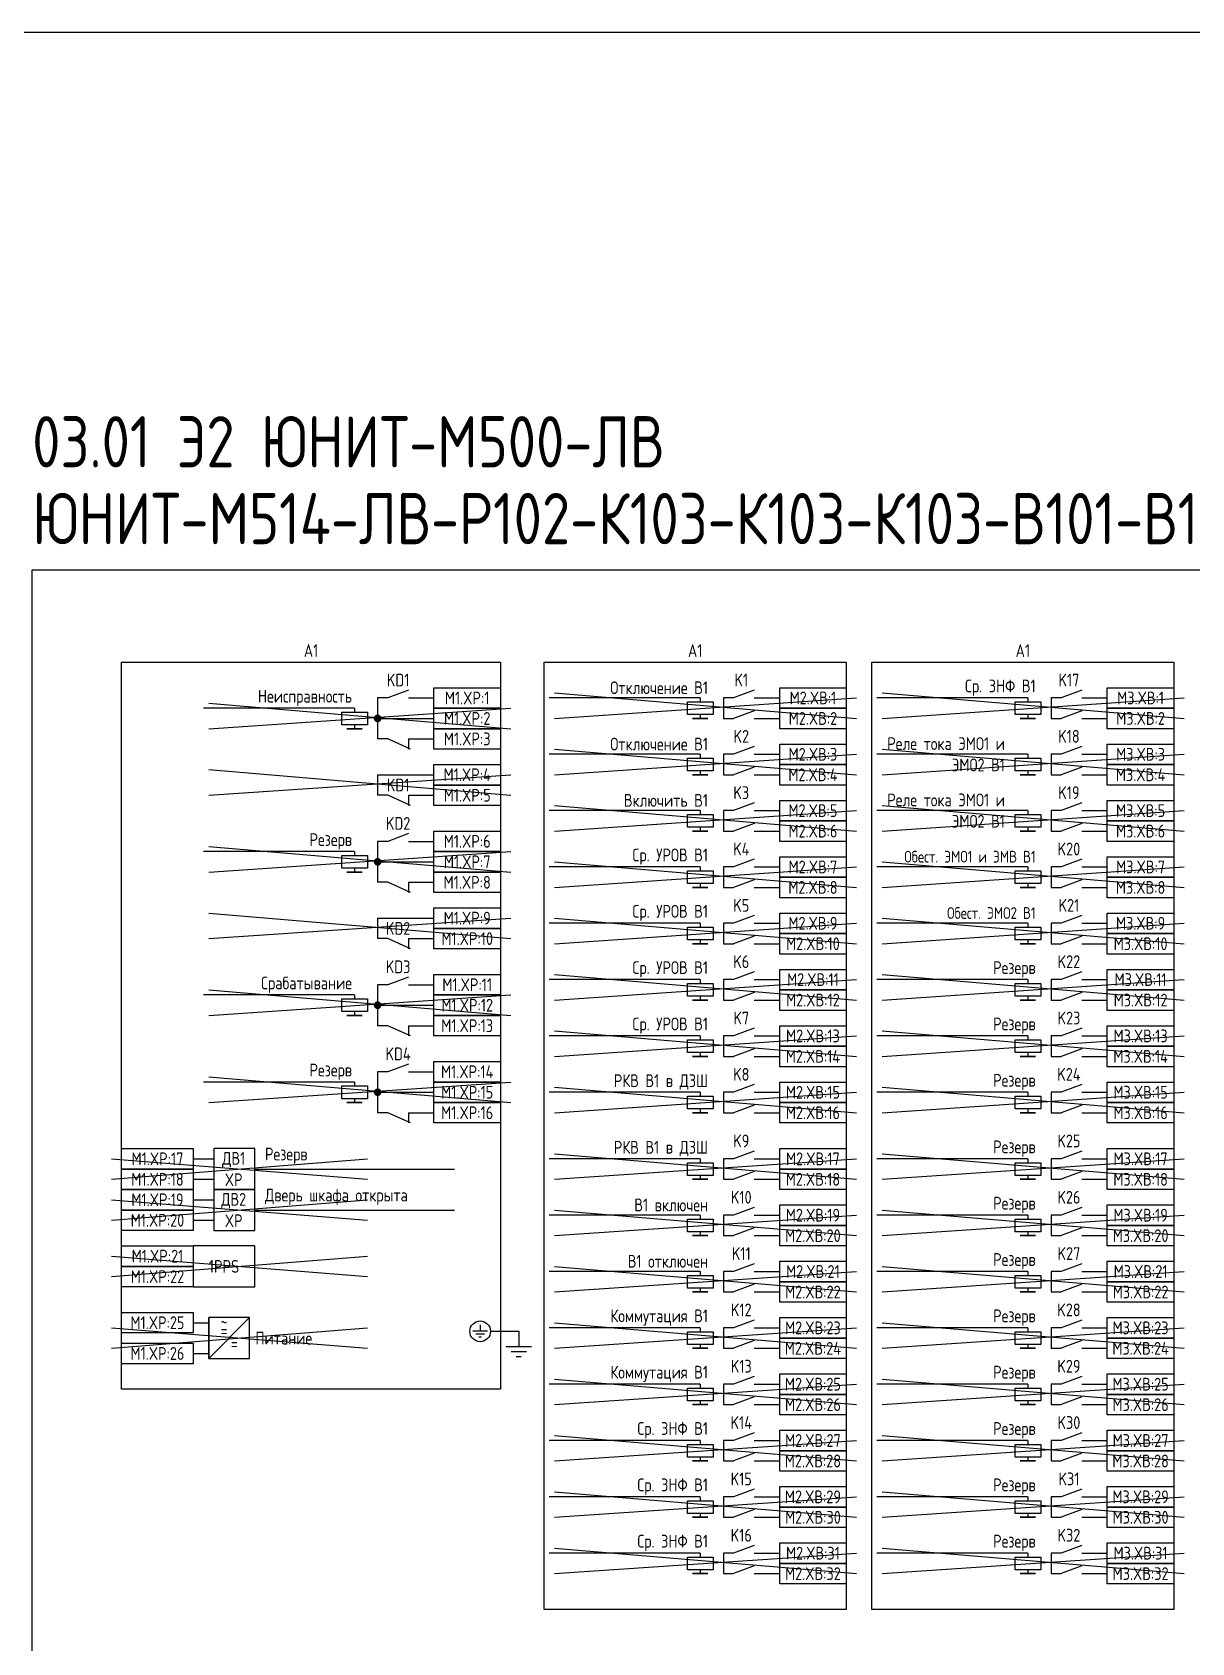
# Model space of a CAD drawing. Header units: millimetres. Extents: x -936 to 3453, y -90 to 618.
# Drawn here: x 0 to 226.5, y 303.5 to 618 of the extents above; entities that cross this region are included whole.
import ezdxf

# ---------------------------------------------------------------- set-up
doc = ezdxf.new("R2010")
doc.units = ezdxf.units.MM
doc.styles.add('Gost_type_A', font='GOST_0.TTF')

# ---------------------------------------------------------------- blocks, each defined once
blk = doc.blocks.new('POINT')
at = {"const_width": 0.75}
blk.add_lwpolyline([(-0.375, 0, 1), (0.375, 0, 1)], format="xyb", close=True, dxfattribs=at)

msp = doc.modelspace()

# ---------------------------------------------------------------- linework, layer by layer
at = {"ltscale": 1.08}
for p, q in [((69.47, 488), (67.47, 488)), ((67.47, 488), (67.47, 480)), ((73.47, 488), (78.47, 488)), ((137, 488), (135, 488)), ((135, 488), (135, 484)), ((141, 488), (146, 488)), ((201, 488), (199, 488)), ((199, 488), (199, 484)), ((205, 488), (210, 488)), ((67.47, 484), (78.47, 484)), ((135, 484), (137, 484)), ((141, 484), (146, 484)), ((199, 484), (201, 484)), ((205, 484), (210, 484)), ((69.47, 480), (67.47, 480)), ((73.47, 480), (78.47, 480)), ((137, 477), (135, 477)), ((135, 477), (135, 473)), ((141, 477), (146, 477)), ((201, 477), (199, 477)), ((199, 477), (199, 473)), ((205, 477), (210, 477)), ((67.47, 473), (78.47, 473)), ((135, 473), (137, 473)), ((141, 473), (146, 473)), ((199, 473), (201, 473)), ((205, 473), (210, 473)), ((69.47, 469), (67.47, 469)), ((73.47, 469), (78.47, 469)), ((137, 466), (135, 466)), ((135, 466), (135, 462)), ((141, 466), (146, 466)), ((201, 466), (199, 466)), ((199, 466), (199, 462)), ((205, 466), (210, 466)), ((69.47, 460), (67.47, 460)), ((67.47, 460), (67.47, 452)), ((73.47, 460), (78.47, 460)), ((135, 462), (137, 462)), ((141, 462), (146, 462)), ((199, 462), (201, 462)), ((205, 462), (210, 462)), ((67.47, 456), (78.47, 456)), ((137, 455), (135, 455)), ((135, 455), (135, 451)), ((141, 455), (146, 455)), ((201, 455), (199, 455)), ((199, 455), (199, 451)), ((205, 455), (210, 455)), ((69.47, 452), (67.47, 452)), ((73.47, 452), (78.47, 452)), ((135, 451), (137, 451)), ((141, 451), (146, 451)), ((199, 451), (201, 451)), ((205, 451), (210, 451)), ((67.47, 445), (78.47, 445)), ((137, 444), (135, 444)), ((135, 444), (135, 440)), ((141, 444), (146, 444)), ((201, 444), (199, 444)), ((199, 444), (199, 440)), ((205, 444), (210, 444)), ((69.47, 441), (67.47, 441)), ((73.47, 441), (78.47, 441)), ((135, 440), (137, 440)), ((141, 440), (146, 440)), ((199, 440), (201, 440)), ((205, 440), (210, 440)), ((69.47, 432), (67.47, 432)), ((67.47, 432), (67.47, 424)), ((73.47, 432), (78.47, 432)), ((137, 433), (135, 433)), ((135, 433), (135, 429)), ((141, 433), (146, 433)), ((201, 433), (199, 433)), ((199, 433), (199, 429)), ((205, 433), (210, 433)), ((67.47, 428), (78.47, 428)), ((135, 429), (137, 429)), ((141, 429), (146, 429)), ((199, 429), (201, 429)), ((205, 429), (210, 429)), ((69.47, 424), (67.47, 424)), ((73.47, 424), (78.47, 424)), ((137, 422), (135, 422)), ((135, 422), (135, 418)), ((141, 422), (146, 422)), ((201, 422), (199, 422)), ((199, 422), (199, 418)), ((205, 422), (210, 422)), ((135, 418), (137, 418)), ((141, 418), (146, 418)), ((199, 418), (201, 418)), ((205, 418), (210, 418)), ((69.47, 415), (67.47, 415)), ((67.47, 415), (67.47, 407)), ((73.47, 415), (78.47, 415)), ((67.47, 411), (78.47, 411)), ((137, 411), (135, 411)), ((135, 411), (135, 407)), ((141, 411), (146, 411)), ((201, 411), (199, 411)), ((199, 411), (199, 407)), ((205, 411), (210, 411)), ((69.47, 407), (67.47, 407)), ((73.47, 407), (78.47, 407)), ((135, 407), (137, 407)), ((141, 407), (146, 407)), ((199, 407), (201, 407)), ((205, 407), (210, 407)), ((137, 398), (135, 398)), ((135, 398), (135, 394)), ((141, 398), (146, 398)), ((201, 398), (199, 398)), ((199, 398), (199, 394)), ((205, 398), (210, 398)), ((135, 394), (137, 394)), ((141, 394), (146, 394)), ((199, 394), (201, 394)), ((205, 394), (210, 394)), ((137, 387), (135, 387)), ((135, 387), (135, 383)), ((141, 387), (146, 387)), ((201, 387), (199, 387)), ((199, 387), (199, 383)), ((205, 387), (210, 387)), ((135, 383), (137, 383)), ((141, 383), (146, 383)), ((199, 383), (201, 383)), ((205, 383), (210, 383)), ((137, 376), (135, 376)), ((135, 376), (135, 372)), ((141, 376), (146, 376)), ((201, 376), (199, 376)), ((199, 376), (199, 372)), ((205, 376), (210, 376)), ((135, 372), (137, 372)), ((141, 372), (146, 372)), ((199, 372), (201, 372)), ((205, 372), (210, 372)), ((137, 365), (135, 365)), ((135, 365), (135, 361)), ((141, 365), (146, 365)), ((201, 365), (199, 365)), ((199, 365), (199, 361)), ((205, 365), (210, 365)), ((135, 361), (137, 361)), ((141, 361), (146, 361)), ((199, 361), (201, 361)), ((205, 361), (210, 361)), ((137, 354), (135, 354)), ((135, 354), (135, 350)), ((141, 354), (146, 354)), ((201, 354), (199, 354)), ((199, 354), (199, 350)), ((205, 354), (210, 354)), ((135, 350), (137, 350)), ((141, 350), (146, 350)), ((199, 350), (201, 350)), ((205, 350), (210, 350)), ((137, 343), (135, 343)), ((135, 343), (135, 339)), ((141, 343), (146, 343)), ((201, 343), (199, 343)), ((199, 343), (199, 339)), ((205, 343), (210, 343)), ((135, 339), (137, 339)), ((141, 339), (146, 339)), ((199, 339), (201, 339)), ((205, 339), (210, 339)), ((137, 332), (135, 332)), ((135, 332), (135, 328)), ((141, 332), (146, 332)), ((201, 332), (199, 332)), ((199, 332), (199, 328)), ((205, 332), (210, 332)), ((135, 328), (137, 328)), ((141, 328), (146, 328)), ((199, 328), (201, 328)), ((205, 328), (210, 328)), ((137, 321), (135, 321)), ((135, 321), (135, 317)), ((141, 321), (146, 321)), ((201, 321), (199, 321)), ((199, 321), (199, 317)), ((205, 321), (210, 321)), ((135, 317), (137, 317)), ((141, 317), (146, 317)), ((199, 317), (201, 317)), ((205, 317), (210, 317))]:
    msp.add_line(p, q, dxfattribs=at)
at = {"ltscale": 4.32}
for p, q in [((73.47, 489.5), (69.47, 488)), ((141, 489.5), (137, 488)), ((205, 489.5), (201, 488)), ((141, 485.5), (137, 484)), ((205, 485.5), (201, 484)), ((73.86, 478), (69.47, 480)), ((141, 478.5), (137, 477)), ((205, 478.5), (201, 477)), ((141, 474.5), (137, 473)), ((205, 474.5), (201, 473)), ((73.86, 467), (69.47, 469)), ((141, 467.5), (137, 466)), ((205, 467.5), (201, 466)), ((141, 463.5), (137, 462)), ((205, 463.5), (201, 462)), ((73.47, 461.5), (69.47, 460)), ((141, 456.5), (137, 455)), ((205, 456.5), (201, 455)), ((73.86, 450), (69.47, 452)), ((141, 452.5), (137, 451)), ((205, 452.5), (201, 451)), ((141, 445.5), (137, 444)), ((205, 445.5), (201, 444)), ((73.86, 439), (69.47, 441)), ((141, 441.5), (137, 440)), ((205, 441.5), (201, 440)), ((141, 434.5), (137, 433)), ((205, 434.5), (201, 433)), ((73.47, 433.5), (69.47, 432)), ((141, 430.5), (137, 429)), ((205, 430.5), (201, 429)), ((73.86, 422), (69.47, 424)), ((141, 423.5), (137, 422)), ((205, 423.5), (201, 422)), ((141, 419.5), (137, 418)), ((205, 419.5), (201, 418)), ((73.47, 416.5), (69.47, 415)), ((141, 412.5), (137, 411)), ((205, 412.5), (201, 411)), ((73.86, 405), (69.47, 407)), ((141, 408.5), (137, 407)), ((205, 408.5), (201, 407)), ((141, 399.5), (137, 398)), ((205, 399.5), (201, 398)), ((141, 395.5), (137, 394)), ((205, 395.5), (201, 394)), ((141, 388.5), (137, 387)), ((205, 388.5), (201, 387)), ((141, 384.5), (137, 383)), ((205, 384.5), (201, 383)), ((141, 377.5), (137, 376)), ((205, 377.5), (201, 376)), ((141, 373.5), (137, 372)), ((205, 373.5), (201, 372)), ((87.5, 365.6), (87.5, 364.32)), ((141, 366.5), (137, 365)), ((205, 366.5), (201, 365)), ((88.92, 364.32), (86.08, 364.32)), ((88.35, 363.75), (86.65, 363.75)), ((87.78, 363.18), (87.22, 363.18)), ((95.04, 364.32), (95.04, 361.32)), ((141, 362.5), (137, 361)), ((205, 362.5), (201, 361)), ((97.54, 361.32), (92.54, 361.32)), ((96.54, 360.32), (93.54, 360.32)), ((95.54, 359.32), (94.54, 359.32)), ((141, 355.5), (137, 354)), ((205, 355.5), (201, 354)), ((141, 351.5), (137, 350)), ((205, 351.5), (201, 350)), ((141, 344.5), (137, 343)), ((205, 344.5), (201, 343)), ((141, 340.5), (137, 339)), ((205, 340.5), (201, 339)), ((141, 333.5), (137, 332)), ((205, 333.5), (201, 332)), ((141, 329.5), (137, 328)), ((205, 329.5), (201, 328)), ((141, 322.5), (137, 321)), ((205, 322.5), (201, 321)), ((141, 318.5), (137, 317)), ((205, 318.5), (201, 317))]:
    msp.add_line(p, q, dxfattribs=at)
for p, q in [((130.5, 488), (101, 488)), ((130.5, 488), (130.5, 487.25)), ((194.5, 488), (165, 488)), ((194.5, 488), (194.5, 487.25)), ((62.97, 486), (33.47, 486)), ((62.97, 486), (62.97, 485.25)), ((130.5, 484.75), (130.5, 484)), ((194.5, 484.75), (194.5, 484)), ((62.97, 482.75), (62.97, 482)), ((73.47, 480), (73.47, 478)), ((130.5, 477), (101, 477)), ((130.5, 477), (130.5, 476.25)), ((194.5, 477), (165, 477)), ((194.5, 477), (194.5, 476.25)), ((67.47, 473), (67.47, 469)), ((130.5, 473.75), (130.5, 473)), ((194.5, 473.75), (194.5, 473)), ((73.47, 469), (73.47, 467)), ((130.5, 466), (101, 466)), ((130.5, 466), (130.5, 465.25)), ((194.5, 466), (165, 466)), ((194.5, 466), (194.5, 465.25)), ((130.5, 462.75), (130.5, 462)), ((194.5, 462.75), (194.5, 462)), ((62.97, 458), (33.47, 458)), ((62.97, 458), (62.97, 457.25)), ((62.97, 454.75), (62.97, 454)), ((130.5, 455), (101, 455)), ((130.5, 455), (130.5, 454.25)), ((194.5, 455), (165, 455)), ((194.5, 455), (194.5, 454.25)), ((73.47, 452), (73.47, 450)), ((130.5, 451.75), (130.5, 451)), ((194.5, 451.75), (194.5, 451)), ((67.47, 445), (67.47, 441)), ((130.5, 444), (101, 444)), ((130.5, 444), (130.5, 443.25)), ((194.5, 444), (165, 444)), ((194.5, 444), (194.5, 443.25)), ((73.47, 441), (73.47, 439)), ((130.5, 440.75), (130.5, 440)), ((194.5, 440.75), (194.5, 440)), ((130.5, 433), (101, 433)), ((130.5, 433), (130.5, 432.25)), ((194.5, 433), (165, 433)), ((194.5, 433), (194.5, 432.25)), ((62.97, 430), (33.47, 430)), ((62.97, 430), (62.97, 429.25)), ((130.5, 429.75), (130.5, 429)), ((194.5, 429.75), (194.5, 429)), ((62.97, 426.75), (62.97, 426)), ((73.47, 424), (73.47, 422)), ((130.5, 422), (101, 422)), ((130.5, 422), (130.5, 421.25)), ((194.5, 422), (165, 422)), ((194.5, 422), (194.5, 421.25)), ((130.5, 418.75), (130.5, 418)), ((194.5, 418.75), (194.5, 418)), ((62.97, 413), (33.47, 413)), ((62.97, 413), (62.97, 412.25)), ((62.97, 409.75), (62.97, 409)), ((130.5, 411), (101, 411)), ((130.5, 411), (130.5, 410.25)), ((194.5, 411), (165, 411)), ((194.5, 411), (194.5, 410.25)), ((73.47, 407), (73.47, 405)), ((130.5, 407.75), (130.5, 407)), ((194.5, 407.75), (194.5, 407)), ((31.47, 398), (35.47, 398)), ((130.5, 398), (101, 398)), ((130.5, 398), (130.5, 397.25)), ((194.5, 398), (165, 398)), ((194.5, 398), (194.5, 397.25)), ((31.47, 394), (35.47, 394)), ((43.47, 396), (82.47, 396)), ((130.5, 394.75), (130.5, 394)), ((194.5, 394.75), (194.5, 394)), ((31.47, 390), (35.47, 390)), ((43.47, 388), (82.47, 388)), ((130.5, 387), (101, 387)), ((130.5, 387), (130.5, 386.25)), ((194.5, 387), (165, 387)), ((194.5, 387), (194.5, 386.25)), ((31.47, 386), (35.47, 386)), ((130.5, 383.75), (130.5, 383)), ((194.5, 383.75), (194.5, 383)), ((130.5, 376), (101, 376)), ((130.5, 376), (130.5, 375.25)), ((194.5, 376), (165, 376)), ((194.5, 376), (194.5, 375.25)), ((130.5, 372.75), (130.5, 372)), ((194.5, 372.75), (194.5, 372)), ((34.47, 359), (34.47, 367)), ((34.47, 359), (42.47, 367)), ((130.5, 365), (101, 365)), ((130.5, 365), (130.5, 364.25)), ((194.5, 365), (165, 365)), ((194.5, 365), (194.5, 364.25)), ((89.52, 364.32), (95.04, 364.32)), ((130.5, 361.75), (130.5, 361)), ((194.5, 361.75), (194.5, 361)), ((130.5, 354), (101, 354)), ((130.5, 354), (130.5, 353.25)), ((194.5, 354), (165, 354)), ((194.5, 354), (194.5, 353.25)), ((130.5, 350.75), (130.5, 350)), ((194.5, 350.75), (194.5, 350)), ((130.5, 343), (101, 343)), ((130.5, 343), (130.5, 342.25)), ((194.5, 343), (165, 343)), ((194.5, 343), (194.5, 342.25)), ((130.5, 339.75), (130.5, 339)), ((194.5, 339.75), (194.5, 339)), ((130.5, 332), (101, 332)), ((130.5, 332), (130.5, 331.25)), ((194.5, 332), (165, 332)), ((194.5, 332), (194.5, 331.25)), ((130.5, 328.75), (130.5, 328)), ((194.5, 328.75), (194.5, 328)), ((130.5, 321), (101, 321)), ((130.5, 321), (130.5, 320.25)), ((194.5, 321), (165, 321)), ((194.5, 321), (194.5, 320.25)), ((130.5, 317.75), (130.5, 317)), ((194.5, 317.75), (194.5, 317))]:
    msp.add_line(p, q)
at = {"color": 6}
for p, q in [((102, 489), (161, 484)), ((102, 484), (161, 488)), ((166, 489), (225, 484)), ((166, 484), (225, 488)), ((34.47, 487), (93.47, 482)), ((34.47, 482), (93.47, 486)), ((102, 478), (161, 473)), ((102, 473), (161, 477)), ((166, 478), (225, 473)), ((166, 473), (225, 477)), ((34.47, 474), (93.47, 469)), ((34.47, 469), (93.47, 473)), ((102, 467), (161, 462)), ((102, 462), (161, 466)), ((166, 467), (225, 462)), ((166, 462), (225, 466)), ((34.47, 459), (93.47, 454)), ((34.47, 454), (93.47, 458)), ((102, 456), (161, 451)), ((102, 451), (161, 455)), ((166, 456), (225, 451)), ((166, 451), (225, 455)), ((102, 445), (161, 440)), ((102, 440), (161, 444)), ((166, 445), (225, 440)), ((166, 440), (225, 444)), ((102, 434), (161, 429)), ((102, 429), (161, 433)), ((102, 423), (161, 418)), ((102, 418), (161, 422)), ((34.47, 414), (93.47, 409)), ((34.47, 409), (93.47, 413)), ((102, 412), (161, 407)), ((102, 407), (161, 411)), ((102, 399), (161, 394)), ((102, 394), (161, 398)), ((15.47, 390), (65.47, 386)), ((15.47, 386), (65.47, 390)), ((102, 388), (161, 383)), ((102, 383), (161, 387)), ((102, 377), (161, 372)), ((102, 372), (161, 376)), ((15.47, 365), (65.47, 361)), ((15.47, 361), (65.47, 365)), ((102, 366), (161, 361)), ((102, 361), (161, 365)), ((102, 355), (161, 350)), ((102, 350), (161, 354)), ((102, 344), (161, 339)), ((102, 339), (161, 343)), ((102, 333), (161, 328)), ((102, 328), (161, 332)), ((102, 322), (161, 317)), ((102, 317), (161, 321))]:
    msp.add_line(p, q, dxfattribs=at)
at = {"color": 114, "true_color": 0x139b48}
for p, q in [((34.47, 446), (93.47, 441)), ((34.47, 441), (93.47, 445)), ((34.47, 431), (93.47, 426)), ((166, 434), (225, 429)), ((166, 429), (225, 433)), ((34.47, 426), (93.47, 430)), ((166, 423), (225, 418)), ((166, 418), (225, 422)), ((166, 412), (225, 407)), ((166, 407), (225, 411)), ((15.47, 398), (65.47, 394)), ((15.47, 394), (65.47, 398)), ((166, 399), (225, 394)), ((166, 394), (225, 398)), ((166, 388), (225, 383)), ((166, 383), (225, 387)), ((15.47, 379), (65.47, 375)), ((15.47, 375), (65.47, 379)), ((166, 377), (225, 372)), ((166, 372), (225, 376)), ((166, 366), (225, 361)), ((166, 361), (225, 365)), ((166, 355), (225, 350)), ((166, 350), (225, 354)), ((166, 344), (225, 339)), ((166, 339), (225, 343)), ((166, 333), (225, 328)), ((166, 328), (225, 332)), ((166, 322), (225, 317)), ((166, 317), (225, 321))]:
    msp.add_line(p, q, dxfattribs=at)
at = {"ltscale": 4}
for p, q in [((31.47, 366), (34.47, 366)), ((31.47, 360), (34.47, 360))]:
    msp.add_line(p, q, dxfattribs=at)
for points in [[(-936, 618), (3453, 618), (3453, -90), (-936, -90)], [(0, 513), (801, 513), (801, 297), (0, 297)], [(17.47, 495), (91.47, 495), (91.47, 353), (17.47, 353)], [(100, 495), (159, 495), (159, 310), (100, 310)], [(164, 495), (223, 495), (223, 310), (164, 310)], [(78.47, 490), (91.47, 490), (91.47, 486), (78.47, 486)], [(146, 490), (159, 490), (159, 486), (146, 486)], [(210, 490), (223, 490), (223, 486), (210, 486)], [(65.47, 485.25), (65.47, 482.75), (60.47, 482.75), (60.47, 485.25)], [(78.47, 486), (91.47, 486), (91.47, 482), (78.47, 482)], [(133, 487.25), (133, 484.75), (128, 484.75), (128, 487.25)], [(146, 486), (159, 486), (159, 482), (146, 482)], [(197, 487.25), (197, 484.75), (192, 484.75), (192, 487.25)], [(210, 486), (223, 486), (223, 482), (210, 482)], [(64.47, 482), (61.47, 482)], [(78.47, 482), (91.47, 482), (91.47, 478), (78.47, 478)], [(132, 484), (129, 484)], [(196, 484), (193, 484)], [(146, 479), (159, 479), (159, 475), (146, 475)], [(210, 479), (223, 479), (223, 475), (210, 475)], [(78.47, 475), (91.47, 475), (91.47, 471), (78.47, 471)], [(133, 476.25), (133, 473.75), (128, 473.75), (128, 476.25)], [(146, 475), (159, 475), (159, 471), (146, 471)], [(197, 476.25), (197, 473.75), (192, 473.75), (192, 476.25)], [(210, 475), (223, 475), (223, 471), (210, 471)], [(132, 473), (129, 473)], [(196, 473), (193, 473)], [(78.47, 471), (91.47, 471), (91.47, 467), (78.47, 467)], [(146, 468), (159, 468), (159, 464), (146, 464)], [(210, 468), (223, 468), (223, 464), (210, 464)], [(133, 465.25), (133, 462.75), (128, 462.75), (128, 465.25)], [(146, 464), (159, 464), (159, 460), (146, 460)], [(197, 465.25), (197, 462.75), (192, 462.75), (192, 465.25)], [(210, 464), (223, 464), (223, 460), (210, 460)], [(78.47, 462), (91.47, 462), (91.47, 458), (78.47, 458)], [(132, 462), (129, 462)], [(196, 462), (193, 462)], [(65.47, 457.25), (65.47, 454.75), (60.47, 454.75), (60.47, 457.25)], [(78.47, 458), (91.47, 458), (91.47, 454), (78.47, 454)], [(146, 457), (159, 457), (159, 453), (146, 453)], [(210, 457), (223, 457), (223, 453), (210, 453)], [(64.47, 454), (61.47, 454)], [(78.47, 454), (91.47, 454), (91.47, 450), (78.47, 450)], [(133, 454.25), (133, 451.75), (128, 451.75), (128, 454.25)], [(146, 453), (159, 453), (159, 449), (146, 449)], [(197, 454.25), (197, 451.75), (192, 451.75), (192, 454.25)], [(210, 453), (223, 453), (223, 449), (210, 449)], [(132, 451), (129, 451)], [(196, 451), (193, 451)], [(78.47, 447), (91.47, 447), (91.47, 443), (78.47, 443)], [(146, 446), (159, 446), (159, 442), (146, 442)], [(210, 446), (223, 446), (223, 442), (210, 442)], [(78.47, 443), (91.47, 443), (91.47, 439), (78.47, 439)], [(133, 443.25), (133, 440.75), (128, 440.75), (128, 443.25)], [(146, 442), (159, 442), (159, 438), (146, 438)], [(197, 443.25), (197, 440.75), (192, 440.75), (192, 443.25)], [(210, 442), (223, 442), (223, 438), (210, 438)], [(132, 440), (129, 440)], [(196, 440), (193, 440)], [(146, 435), (159, 435), (159, 431), (146, 431)], [(210, 435), (223, 435), (223, 431), (210, 431)], [(78.47, 434), (91.47, 434), (91.47, 430), (78.47, 430)], [(133, 432.25), (133, 429.75), (128, 429.75), (128, 432.25)], [(146, 431), (159, 431), (159, 427), (146, 427)], [(197, 432.25), (197, 429.75), (192, 429.75), (192, 432.25)], [(210, 431), (223, 431), (223, 427), (210, 427)], [(65.47, 429.25), (65.47, 426.75), (60.47, 426.75), (60.47, 429.25)], [(78.47, 430), (91.47, 430), (91.47, 426), (78.47, 426)], [(132, 429), (129, 429)], [(196, 429), (193, 429)], [(64.47, 426), (61.47, 426)], [(78.47, 426), (91.47, 426), (91.47, 422), (78.47, 422)], [(146, 424), (159, 424), (159, 420), (146, 420)], [(210, 424), (223, 424), (223, 420), (210, 420)], [(133, 421.25), (133, 418.75), (128, 418.75), (128, 421.25)], [(146, 420), (159, 420), (159, 416), (146, 416)], [(197, 421.25), (197, 418.75), (192, 418.75), (192, 421.25)], [(210, 420), (223, 420), (223, 416), (210, 416)], [(78.47, 417), (91.47, 417), (91.47, 413), (78.47, 413)], [(132, 418), (129, 418)], [(196, 418), (193, 418)], [(65.47, 412.25), (65.47, 409.75), (60.47, 409.75), (60.47, 412.25)], [(78.47, 413), (91.47, 413), (91.47, 409), (78.47, 409)], [(146, 413), (159, 413), (159, 409), (146, 409)], [(210, 413), (223, 413), (223, 409), (210, 409)], [(64.47, 409), (61.47, 409)], [(78.47, 409), (91.47, 409), (91.47, 405), (78.47, 405)], [(133, 410.25), (133, 407.75), (128, 407.75), (128, 410.25)], [(146, 409), (159, 409), (159, 405), (146, 405)], [(197, 410.25), (197, 407.75), (192, 407.75), (192, 410.25)], [(210, 409), (223, 409), (223, 405), (210, 405)], [(132, 407), (129, 407)], [(196, 407), (193, 407)], [(17.47, 400), (31.47, 400), (31.47, 396), (17.47, 396)], [(146, 400), (159, 400), (159, 396), (146, 396)], [(210, 400), (223, 400), (223, 396), (210, 396)], [(133, 397.25), (133, 394.75), (128, 394.75), (128, 397.25)], [(197, 397.25), (197, 394.75), (192, 394.75), (192, 397.25)], [(17.47, 396), (31.47, 396), (31.47, 392), (17.47, 392)], [(132, 394), (129, 394)], [(146, 396), (159, 396), (159, 392), (146, 392)], [(196, 394), (193, 394)], [(210, 396), (223, 396), (223, 392), (210, 392)], [(17.47, 392), (31.47, 392), (31.47, 388), (17.47, 388)], [(17.47, 388), (31.47, 388), (31.47, 384), (17.47, 384)], [(146, 389), (159, 389), (159, 385), (146, 385)], [(210, 389), (223, 389), (223, 385), (210, 385)], [(133, 386.25), (133, 383.75), (128, 383.75), (128, 386.25)], [(146, 385), (159, 385), (159, 381), (146, 381)], [(197, 386.25), (197, 383.75), (192, 383.75), (192, 386.25)], [(210, 385), (223, 385), (223, 381), (210, 381)], [(17.47, 381), (31.47, 381), (31.47, 377), (17.47, 377)], [(132, 383), (129, 383)], [(196, 383), (193, 383)], [(146, 378), (159, 378), (159, 374), (146, 374)], [(210, 378), (223, 378), (223, 374), (210, 374)], [(17.47, 377), (31.47, 377), (31.47, 373), (17.47, 373)], [(133, 375.25), (133, 372.75), (128, 372.75), (128, 375.25)], [(197, 375.25), (197, 372.75), (192, 372.75), (192, 375.25)], [(132, 372), (129, 372)], [(146, 374), (159, 374), (159, 370), (146, 370)], [(196, 372), (193, 372)], [(210, 374), (223, 374), (223, 370), (210, 370)], [(17.47, 368), (31.47, 368), (31.47, 364), (17.47, 364)], [(146, 367), (159, 367), (159, 363), (146, 363)], [(210, 367), (223, 367), (223, 363), (210, 363)], [(17.47, 362), (31.47, 362), (31.47, 358), (17.47, 358)], [(133, 364.25), (133, 361.75), (128, 361.75), (128, 364.25)], [(146, 363), (159, 363), (159, 359), (146, 359)], [(197, 364.25), (197, 361.75), (192, 361.75), (192, 364.25)], [(210, 363), (223, 363), (223, 359), (210, 359)], [(132, 361), (129, 361)], [(196, 361), (193, 361)], [(146, 356), (159, 356), (159, 352), (146, 352)], [(210, 356), (223, 356), (223, 352), (210, 352)], [(133, 353.25), (133, 350.75), (128, 350.75), (128, 353.25)], [(197, 353.25), (197, 350.75), (192, 350.75), (192, 353.25)], [(132, 350), (129, 350)], [(146, 352), (159, 352), (159, 348), (146, 348)], [(196, 350), (193, 350)], [(210, 352), (223, 352), (223, 348), (210, 348)], [(146, 345), (159, 345), (159, 341), (146, 341)], [(210, 345), (223, 345), (223, 341), (210, 341)], [(133, 342.25), (133, 339.75), (128, 339.75), (128, 342.25)], [(146, 341), (159, 341), (159, 337), (146, 337)], [(197, 342.25), (197, 339.75), (192, 339.75), (192, 342.25)], [(210, 341), (223, 341), (223, 337), (210, 337)], [(132, 339), (129, 339)], [(196, 339), (193, 339)], [(146, 334), (159, 334), (159, 330), (146, 330)], [(210, 334), (223, 334), (223, 330), (210, 330)], [(133, 331.25), (133, 328.75), (128, 328.75), (128, 331.25)], [(197, 331.25), (197, 328.75), (192, 328.75), (192, 331.25)], [(132, 328), (129, 328)], [(146, 330), (159, 330), (159, 326), (146, 326)], [(196, 328), (193, 328)], [(210, 330), (223, 330), (223, 326), (210, 326)], [(146, 323), (159, 323), (159, 319), (146, 319)], [(210, 323), (223, 323), (223, 319), (210, 319)], [(133, 320.25), (133, 317.75), (128, 317.75), (128, 320.25)], [(146, 319), (159, 319), (159, 315), (146, 315)], [(197, 320.25), (197, 317.75), (192, 317.75), (192, 320.25)], [(210, 319), (223, 319), (223, 315), (210, 315)], [(132, 317), (129, 317)], [(196, 317), (193, 317)]]:
    msp.add_lwpolyline(points, close=True)
for points in [[(35.47, 392), (43.47, 392), (43.47, 400), (35.47, 400)], [(35.47, 384), (43.47, 384), (43.47, 392), (35.47, 392)], [(31.47, 373), (43.47, 373), (43.47, 381), (31.47, 381)], [(34.47, 359), (42.47, 359), (42.47, 367), (34.47, 367)]]:
    msp.add_lwpolyline(points, close=True, dxfattribs=at)
msp.add_circle((87.5, 364.32), 2.02)

# ---------------------------------------------------------------- block references
for p in [(67.47, 484), (67.47, 456), (67.47, 428), (67.47, 411)]:
    msp.add_blockref('POINT', p)

# ---------------------------------------------------------------- texts
at = {"style": 'Gost_type_A'}
for s, insert, char_height, width, attachment_point, line_spacing_factor in [('03.01 Э2 ЮНИТ-М500-ЛВ\\PЮНИТ-М514-ЛВ-Р102-К103-К103-К103-В101-В101-В101-М179.0700-С01.03', (0, 518), 10, 855, 7, 0.9), ('A1', (54.47, 496), 2.5, 74.0002, 8, 0.9), ('A1', (129.5, 496), 2.5, 59, 8, 0.9), ('A1', (193.5, 496), 2.5, 59, 8, 0.9), ('Неисправность', (62.47, 488), 2.5, 37, 6, 0.8), ('Резерв', (62.47, 460), 2.5, 37, 6, 0.8), ('Срабатывание', (62.47, 432), 2.5, 37, 6, 0.8), ('Резерв', (62.47, 415), 2.5, 37, 6, 0.8)]:
    msp.add_mtext(s, dxfattribs=dict(at, insert=insert, char_height=char_height, width=width, attachment_point=attachment_point, line_spacing_factor=line_spacing_factor))
at = {"char_height": 2.5, "style": 'Gost_type_A'}
for s, insert, width, attachment_point in [('KD1', (71.47, 491.5), 8, 5), ('Отключение В1', (132, 490), 31.0015, 6), ('K1', (138.5, 491.5), 5, 5), ('Ср. ЗНФ В1', (196, 490), 31.0015, 6), ('K17', (202.5, 491.5), 5, 5), ('M1.XP:1', (84.97, 488), 13, 5), ('M2.XВ:1', (152.5, 488), 13, 5), ('M3.XВ:1', (216.5, 488), 13, 5), ('M1.XP:2', (84.97, 484), 13, 5), ('M2.XВ:2', (152.5, 484), 13, 5), ('M3.XВ:2', (216.5, 484), 13, 5), ('M1.XP:3', (84.97, 480), 13, 5), ('K2', (138.5, 480.5), 5, 5), ('K18', (202.5, 480.5), 5, 5), ('Отключение В1', (132, 479), 31.0015, 6), ('M2.XВ:3', (152.5, 477), 13, 5), ('Реле тока ЭМО1 и ЭМО2 В1', (190, 477), 23.4787, 6), ('M3.XВ:3', (216.5, 477), 13, 5), ('KD1', (71.47, 471), 8, 5), ('M1.XP:4', (84.97, 473), 13, 5), ('M2.XВ:4', (152.5, 473), 13, 5), ('M3.XВ:4', (216.5, 473), 13, 5), ('M1.XP:5', (84.97, 469), 13, 5), ('Включить В1', (132, 468), 31.0015, 6), ('K3', (138.5, 469.5), 5, 5), ('Реле тока ЭМО1 и ЭМО2 В1', (190, 466), 23.4787, 6), ('K19', (202.5, 469.5), 5, 5), ('M2.XВ:5', (152.5, 466), 13, 5), ('M3.XВ:5', (216.5, 466), 13, 5), ('KD2', (71.47, 463.5), 8, 5), ('M2.XВ:6', (152.5, 462), 13, 5), ('M3.XВ:6', (216.5, 462), 13, 5), ('M1.XP:6', (84.97, 460), 13, 5), ('K4', (138.5, 458.5), 5, 5), ('K20', (202.5, 458.5), 5, 5), ('M1.XP:7', (84.97, 456), 13, 5), ('Ср. УРОВ В1', (132, 457), 31.0015, 6), ('M2.XВ:7', (152.5, 455), 13, 5), ('{\\H0.91667x;\\C6;Обест. ЭМО1 и ЭМВ В1}', (196, 457), 31.0015, 6), ('M3.XВ:7', (216.5, 455), 13, 5), ('M1.XP:8', (84.97, 452), 13, 5), ('M2.XВ:8', (152.5, 451), 13, 5), ('M3.XВ:8', (216.5, 451), 13, 5), ('Ср. УРОВ В1', (132, 446), 31.0015, 6), ('K5', (138.5, 447.5), 5, 5), ('{\\H0.91667x;\\C6;Обест. ЭМО2 В1}', (196, 446), 31.0015, 6), ('K21', (202.5, 447.5), 5, 5), ('KD2', (71.47, 443), 8, 5), ('M1.XP:9', (84.97, 445), 13, 5), ('M2.XВ:9', (152.5, 444), 13, 5), ('M3.XВ:9', (216.5, 444), 13, 5), ('M1.XP:10', (84.97, 441), 13, 5), ('M2.XВ:10', (152.5, 440), 13, 5), ('M3.XВ:10', (216.5, 440), 13, 5), ('K6', (138.5, 436.5), 5, 5), ('K22', (202.5, 436.5), 5, 5), ('KD3', (71.47, 435.5), 8, 5), ('Ср. УРОВ В1', (132, 435), 31.0015, 6), ('M2.XВ:11', (152.5, 433), 13, 5), ('Резерв', (196, 435), 31.0015, 6), ('M3.XВ:11', (216.5, 433), 13, 5), ('M1.XP:11', (84.97, 432), 13, 5), ('M1.XP:12', (84.97, 428), 13, 5), ('M2.XВ:12', (152.5, 429), 13, 5), ('M3.XВ:12', (216.5, 429), 13, 5), ('M1.XP:13', (84.97, 424), 13, 5), ('Ср. УРОВ В1', (132, 424), 31.0015, 6), ('K7', (138.5, 425.5), 5, 5), ('Резерв', (196, 424), 31.0015, 6), ('K23', (202.5, 425.5), 5, 5), ('M2.XВ:13', (152.5, 422), 13, 5), ('M3.XВ:13', (216.5, 422), 13, 5), ('KD4', (71.47, 418.5), 8, 5), ('M2.XВ:14', (152.5, 418), 13, 5), ('M3.XВ:14', (216.5, 418), 13, 5), ('M1.XP:14', (84.97, 415), 13, 5), ('K8', (138.5, 414.5), 5, 5), ('K24', (202.5, 414.5), 5, 5), ('M1.XP:15', (84.97, 411), 13, 5), ('РКВ В1 в ДЗШ', (132, 413), 31.0015, 6), ('M2.XВ:15', (152.5, 411), 13, 5), ('Резерв', (196, 413), 31.0015, 6), ('M3.XВ:15', (216.5, 411), 13, 5), ('M1.XP:16', (84.97, 407), 13, 5), ('M2.XВ:16', (152.5, 407), 13, 5), ('M3.XВ:16', (216.5, 407), 13, 5), ('K9', (138.5, 401.5), 5, 5), ('K25', (202.5, 401.5), 5, 5), ('Резерв', (45.47, 397), 37, 7), ('РКВ В1 в ДЗШ', (132, 400), 31.0015, 6), ('Резерв', (196, 400), 31.0015, 6), ('M1.XP:17', (24.47, 398), 14, 5), ('ДВ1 XP', (39.35, 396), 7.7588, 5), ('M2.XВ:17', (152.5, 398), 13, 5), ('M3.XВ:17', (216.5, 398), 13, 5), ('M1.XP:18', (24.47, 394), 14, 5), ('M2.XВ:18', (152.5, 394), 13, 5), ('M3.XВ:18', (216.5, 394), 13, 5), ('M1.XP:19', (24.47, 390), 14, 5), ('ДВ2 XP', (39.35, 388), 7.7588, 5), ('Дверь шкафа открыта', (45.47, 389), 37, 7), ('В1 включен', (132, 389), 31.0015, 6), ('K10', (138.5, 390.5), 5, 5), ('Резерв', (196, 389), 31.0015, 6), ('K26', (202.5, 390.5), 5, 5), ('M1.XP:20', (24.47, 386), 14, 5), ('M2.XВ:19', (152.5, 387), 13, 5), ('M3.XВ:19', (216.5, 387), 13, 5), ('M2.XВ:20', (152.5, 383), 13, 5), ('M3.XВ:20', (216.5, 383), 13, 5), ('K11', (138.5, 379.5), 5, 5), ('K27', (202.5, 379.5), 5, 5), ('M1.XP:21', (24.47, 379), 14, 5), ('1PPS', (37.47, 377), 12, 5), ('В1 отключен', (132, 378), 31.0015, 6), ('Резерв', (196, 378), 31.0015, 6), ('M1.XP:22', (24.47, 375), 14, 5), ('M2.XВ:21', (152.5, 376), 13, 5), ('M3.XВ:21', (216.5, 376), 13, 5), ('M2.XВ:22', (152.5, 372), 13, 5), ('M3.XВ:22', (216.5, 372), 13, 5), ('Коммутация В1', (132, 367), 31.0015, 6), ('K12', (138.5, 368.5), 5, 5), ('Резерв', (196, 367), 31.0015, 6), ('K28', (202.5, 368.5), 5, 5), ('M1.XP:25', (24.47, 366), 13.9956, 5), ('~', (37.47, 366.03), 2.7, 5), ('M2.XВ:23', (152.5, 365), 13, 5), ('M3.XВ:23', (216.5, 365), 13, 5), ('=', (37.47, 364.53), 6, 5), ('=', (39.47, 362), 6, 5), ('Питание', (49.14, 362.99), 11.3452, 5), ('M2.XВ:24', (152.5, 361), 13, 5), ('M3.XВ:24', (216.5, 361), 13, 5), ('M1.XP:26', (24.47, 360), 13.9956, 5), ('K13', (138.5, 357.5), 5, 5), ('K29', (202.5, 357.5), 5, 5), ('Коммутация В1', (132, 356), 31.0015, 6), ('Резерв', (196, 356), 31.0015, 6), ('M2.XВ:25', (152.5, 354), 13, 5), ('M3.XВ:25', (216.5, 354), 13, 5), ('M2.XВ:26', (152.5, 350), 13, 5), ('M3.XВ:26', (216.5, 350), 13, 5), ('Ср. ЗНФ В1', (132, 345), 31.0015, 6), ('K14', (138.5, 346.5), 5, 5), ('Резерв', (196, 345), 31.0015, 6), ('K30', (202.5, 346.5), 5, 5), ('M2.XВ:27', (152.5, 343), 13, 5), ('M3.XВ:27', (216.5, 343), 13, 5), ('M2.XВ:28', (152.5, 339), 13, 5), ('M3.XВ:28', (216.5, 339), 13, 5), ('K15', (138.5, 335.5), 5, 5), ('K31', (202.5, 335.5), 5, 5), ('Ср. ЗНФ В1', (132, 334), 31.0015, 6), ('Резерв', (196, 334), 31.0015, 6), ('M2.XВ:29', (152.5, 332), 13, 5), ('M3.XВ:29', (216.5, 332), 13, 5), ('M2.XВ:30', (152.5, 328), 13, 5), ('M3.XВ:30', (216.5, 328), 13, 5), ('Ср. ЗНФ В1', (132, 323), 31.0015, 6), ('K16', (138.5, 324.5), 5, 5), ('Резерв', (196, 323), 31.0015, 6), ('K32', (202.5, 324.5), 5, 5), ('M2.XВ:31', (152.5, 321), 13, 5), ('M3.XВ:31', (216.5, 321), 13, 5), ('M2.XВ:32', (152.5, 317), 13, 5), ('M3.XВ:32', (216.5, 317), 13, 5)]:
    msp.add_mtext(s, dxfattribs=dict(at, insert=insert, width=width, attachment_point=attachment_point))

doc.saveas('drawing.dxf')
